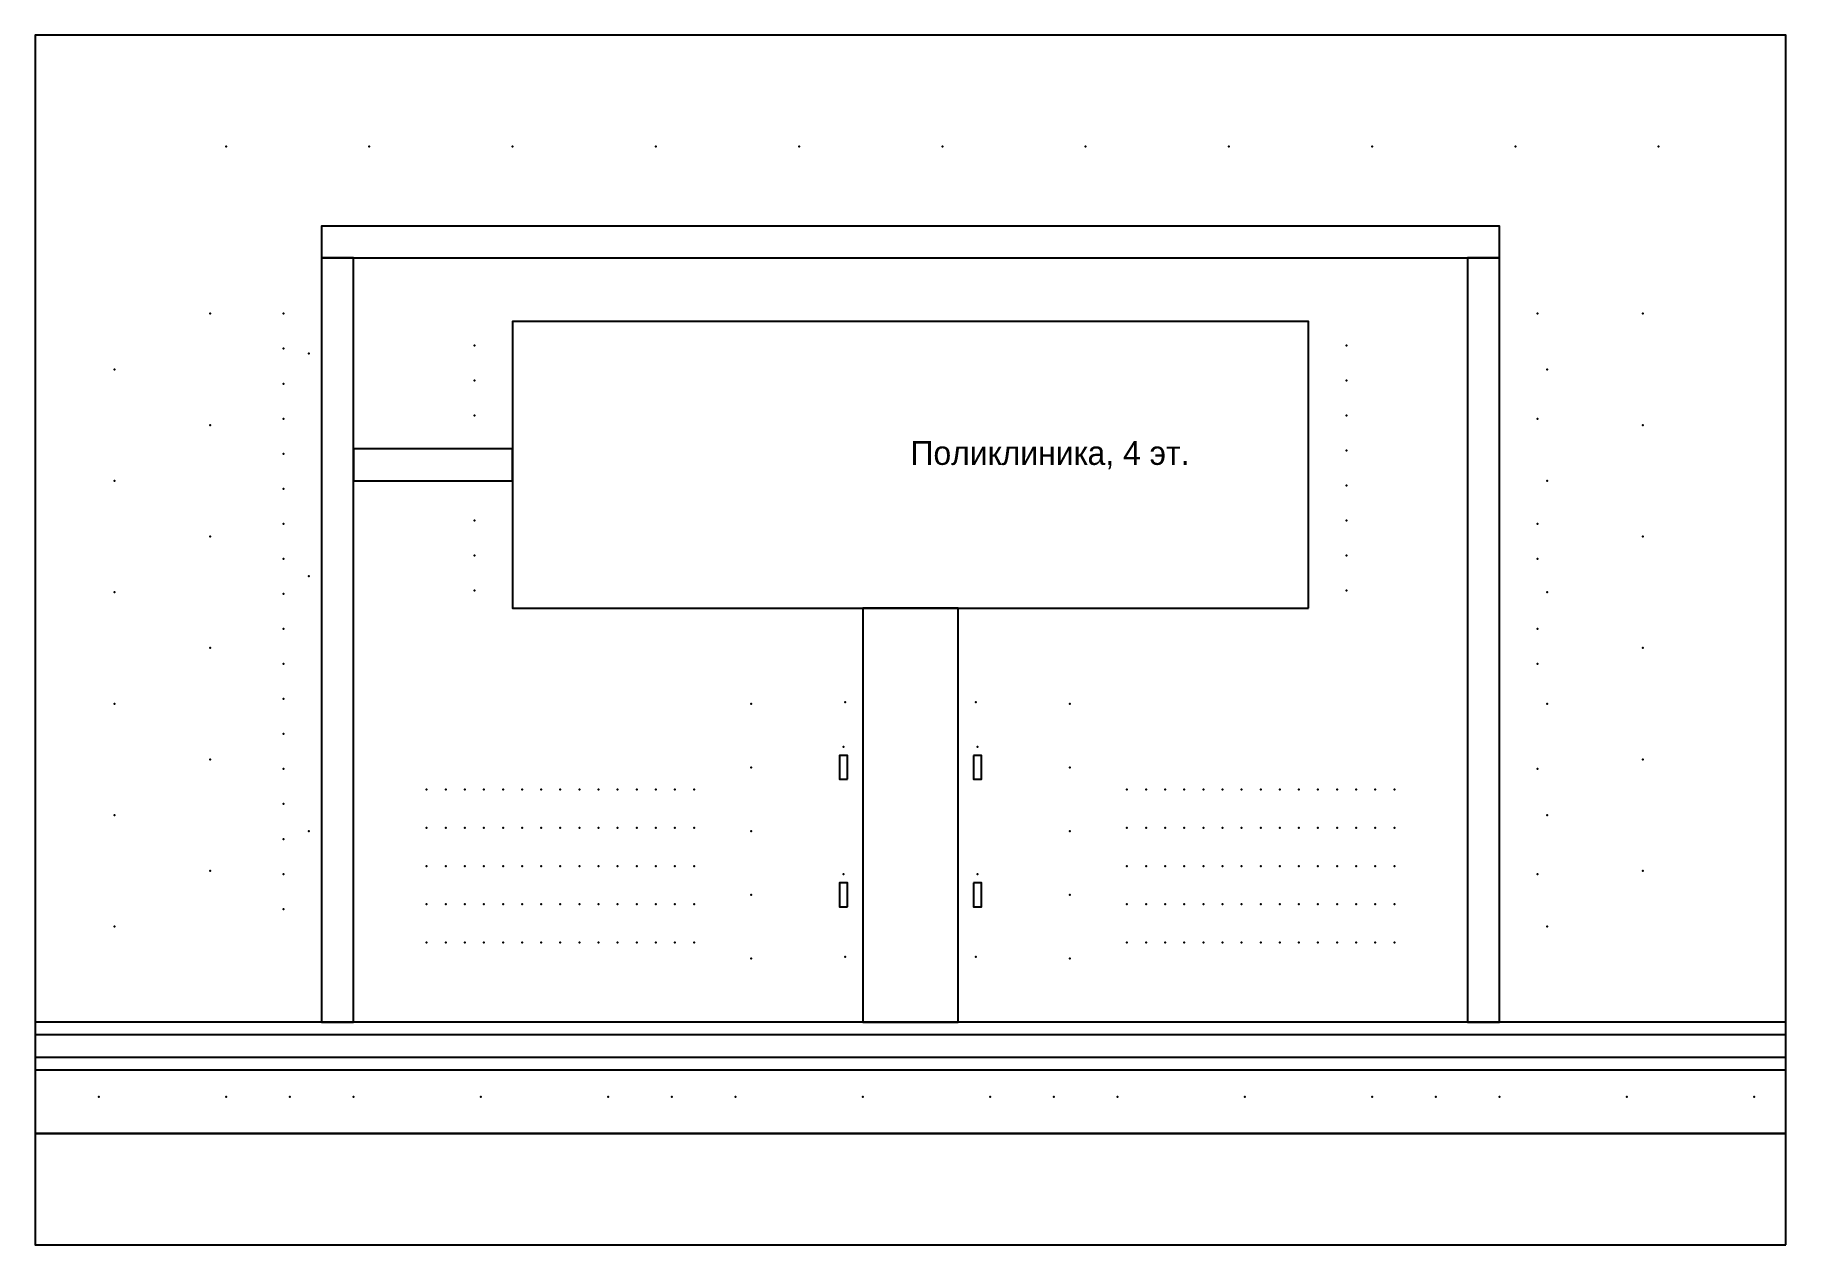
# Model space of a CAD drawing. Header units: metres. Extents: x 0 to 110, y 0 to 76.
import ezdxf

# ---------------------------------------------------------------- set-up
doc = ezdxf.new("R2010")
doc.units = ezdxf.units.M
for name, color, linetype in [('BENCH', 30, 'Continuous'), ('BUILDINGS_FOOTPRINT', 1, 'Continuous'), ('CURB', 9, 'Continuous'), ('ENTRANCE', 2, 'Continuous'), ('GRASS', 84, 'Continuous'), ('LABELS', 7, 'Continuous'), ('LAMPS', 2, 'Continuous'), ('PATH_BACK', 9, 'Continuous'), ('PATH_EAST', 9, 'Continuous'), ('PATH_MAIN', 9, 'Continuous'), ('PATH_SIDEWALK', 9, 'Continuous'), ('PATH_STAFF', 9, 'Continuous'), ('PATH_WEST', 9, 'Continuous'), ('ROAD_STREET', 9, 'Continuous'), ('TERRITORY_BOUNDARY', 8, 'Continuous'), ('URN', 2, 'Continuous'), ('WATER_SUPPLY', 9, 'Continuous'), ('КЛЕН ОСТРОЛИСТНЫЙ', 3, 'Continuous'), ('ЛИПА МЕЛКОЛИСТНАЯ', 3, 'Continuous'), ('СИРЕНЬ ОБЫКНОВЕННАЯ', 3, 'Continuous'), ('СПИРЕЯ СЕРАЯ', 3, 'Continuous'), ('СПИРЕЯ ЯПОНСКАЯ', 3, 'Continuous'), ('ТУЯ ЗАПАДНАЯ', 3, 'Continuous')]:
    doc.layers.add(name, color=color, linetype=linetype)

# ---------------------------------------------------------------- blocks, each defined once
blk = doc.blocks.new('BENCH_BLOCK')
blk.add_lwpolyline([(-0.75, -0.25), (0.75, -0.25), (0.75, 0.25), (-0.75, 0.25)], close=True)

msp = doc.modelspace()

# ---------------------------------------------------------------- linework, layer by layer
at = {"layer": 'BUILDINGS_FOOTPRINT'}
msp.add_lwpolyline([(80, 40), (80, 58), (30, 58), (30, 40)], close=True, dxfattribs=at)
at = {"layer": 'CURB'}
for points in [[(0, 11), (110, 11)], [(0, 7), (110, 7)]]:
    msp.add_lwpolyline(points, dxfattribs=at)
at = {"layer": 'ENTRANCE'}
for p in [(30, 49), (55, 40)]:
    msp.add_point(p, dxfattribs=at)
at = {"layer": 'GRASS'}
msp.add_lwpolyline([(110, 0), (110, 76), (0, 76), (0, 0)], close=True, dxfattribs=at)
at = {"layer": 'LAMPS'}
for p in [(17.2, 56), (17.2, 42), (50.9, 34.1), (59.1, 34.1), (17.2, 26), (50.9, 18.1), (59.1, 18.1), (16, 9.3), (40, 9.3), (64, 9.3), (88, 9.3)]:
    msp.add_point(p, dxfattribs=at)
at = {"layer": 'PATH_BACK'}
msp.add_lwpolyline([(92, 62), (92, 64), (18, 64), (18, 62)], close=True, dxfattribs=at)
at = {"layer": 'PATH_EAST'}
msp.add_lwpolyline([(92, 14), (92, 62), (90, 62), (90, 14)], close=True, dxfattribs=at)
at = {"layer": 'PATH_MAIN'}
msp.add_lwpolyline([(58, 14), (58, 40), (52, 40), (52, 14)], close=True, dxfattribs=at)
at = {"layer": 'PATH_SIDEWALK'}
msp.add_lwpolyline([(110, 11), (110, 14), (0, 14), (0, 11)], close=True, dxfattribs=at)
at = {"layer": 'PATH_STAFF'}
msp.add_lwpolyline([(30, 48), (30, 50), (20, 50), (20, 48)], close=True, dxfattribs=at)
at = {"layer": 'PATH_WEST'}
msp.add_lwpolyline([(20, 14), (20, 62), (18, 62), (18, 14)], close=True, dxfattribs=at)
at = {"layer": 'ROAD_STREET'}
msp.add_lwpolyline([(110, 0), (110, 7), (0, 7), (0, 0)], close=True, dxfattribs=at)
at = {"layer": 'TERRITORY_BOUNDARY'}
msp.add_lwpolyline([(110, 0), (110, 76), (0, 76), (0, 0)], close=True, dxfattribs=at)
at = {"layer": 'URN'}
for p in [(50.8, 31.3), (59.2, 31.3), (50.8, 23.3), (59.2, 23.3)]:
    msp.add_point(p, dxfattribs=at)
at = {"layer": 'WATER_SUPPLY'}
msp.add_lwpolyline([(110, 11.8), (110, 13.2), (0, 13.2), (0, 11.8)], close=True, dxfattribs=at)
at = {"layer": 'КЛЕН ОСТРОЛИСТНЫЙ'}
for p in [(5, 55), (95, 55), (11, 51.5), (101, 51.5), (5, 41), (95, 41), (11, 37.5), (101, 37.5), (5, 27), (95, 27), (11, 23.5), (101, 23.5), (4, 9.3), (12, 9.3), (20, 9.3), (28, 9.3), (36, 9.3), (44, 9.3), (52, 9.3), (60, 9.3), (68, 9.3), (76, 9.3), (84, 9.3), (92, 9.3), (100, 9.3), (108, 9.3)]:
    msp.add_point(p, dxfattribs=at)
at = {"layer": 'ЛИПА МЕЛКОЛИСТНАЯ'}
for p in [(12, 69), (21, 69), (30, 69), (39, 69), (48, 69), (57, 69), (66, 69), (75, 69), (84, 69), (93, 69), (102, 69), (11, 58.5), (101, 58.5), (5, 48), (95, 48), (11, 44.5), (101, 44.5), (5, 34), (95, 34), (11, 30.5), (101, 30.5), (5, 20), (95, 20)]:
    msp.add_point(p, dxfattribs=at)
at = {"layer": 'СИРЕНЬ ОБЫКНОВЕННАЯ'}
for p in [(15.6, 58.5), (94.4, 58.5), (15.6, 56.3), (15.6, 54.1), (15.6, 51.9), (94.4, 51.9), (15.6, 49.7), (15.6, 47.5), (15.6, 45.3), (94.4, 45.3), (15.6, 43.1), (94.4, 43.1), (15.6, 40.9), (15.6, 38.7), (94.4, 38.7), (15.6, 36.5), (94.4, 36.5), (15.6, 34.3), (15.6, 32.1), (15.6, 29.9), (94.4, 29.9), (15.6, 27.7), (15.6, 25.5), (15.6, 23.3), (94.4, 23.3), (15.6, 21.1)]:
    msp.add_point(p, dxfattribs=at)
at = {"layer": 'СПИРЕЯ СЕРАЯ'}
for p in [(27.6, 56.5), (82.4, 56.5), (27.6, 54.3), (82.4, 54.3), (27.6, 52.1), (82.4, 52.1), (82.4, 49.9), (82.4, 47.7), (27.6, 45.5), (82.4, 45.5), (27.6, 43.3), (82.4, 43.3), (27.6, 41.1), (82.4, 41.1)]:
    msp.add_point(p, dxfattribs=at)
at = {"layer": 'СПИРЕЯ ЯПОНСКАЯ'}
for p in [(24.6, 28.6), (25.8, 28.6), (27, 28.6), (28.2, 28.6), (29.4, 28.6), (30.6, 28.6), (31.8, 28.6), (33, 28.6), (34.2, 28.6), (35.4, 28.6), (36.6, 28.6), (37.8, 28.6), (39, 28.6), (40.2, 28.6), (41.4, 28.6), (68.6, 28.6), (69.8, 28.6), (71, 28.6), (72.2, 28.6), (73.4, 28.6), (74.6, 28.6), (75.8, 28.6), (77, 28.6), (78.2, 28.6), (79.4, 28.6), (80.6, 28.6), (81.8, 28.6), (83, 28.6), (84.2, 28.6), (85.4, 28.6), (24.6, 26.2), (25.8, 26.2), (27, 26.2), (28.2, 26.2), (29.4, 26.2), (30.6, 26.2), (31.8, 26.2), (33, 26.2), (34.2, 26.2), (35.4, 26.2), (36.6, 26.2), (37.8, 26.2), (39, 26.2), (40.2, 26.2), (41.4, 26.2), (68.6, 26.2), (69.8, 26.2), (71, 26.2), (72.2, 26.2), (73.4, 26.2), (74.6, 26.2), (75.8, 26.2), (77, 26.2), (78.2, 26.2), (79.4, 26.2), (80.6, 26.2), (81.8, 26.2), (83, 26.2), (84.2, 26.2), (85.4, 26.2), (24.6, 23.8), (25.8, 23.8), (27, 23.8), (28.2, 23.8), (29.4, 23.8), (30.6, 23.8), (31.8, 23.8), (33, 23.8), (34.2, 23.8), (35.4, 23.8), (36.6, 23.8), (37.8, 23.8), (39, 23.8), (40.2, 23.8), (41.4, 23.8), (68.6, 23.8), (69.8, 23.8), (71, 23.8), (72.2, 23.8), (73.4, 23.8), (74.6, 23.8), (75.8, 23.8), (77, 23.8), (78.2, 23.8), (79.4, 23.8), (80.6, 23.8), (81.8, 23.8), (83, 23.8), (84.2, 23.8), (85.4, 23.8), (24.6, 21.4), (25.8, 21.4), (27, 21.4), (28.2, 21.4), (29.4, 21.4), (30.6, 21.4), (31.8, 21.4), (33, 21.4), (34.2, 21.4), (35.4, 21.4), (36.6, 21.4), (37.8, 21.4), (39, 21.4), (40.2, 21.4), (41.4, 21.4), (68.6, 21.4), (69.8, 21.4), (71, 21.4), (72.2, 21.4), (73.4, 21.4), (74.6, 21.4), (75.8, 21.4), (77, 21.4), (78.2, 21.4), (79.4, 21.4), (80.6, 21.4), (81.8, 21.4), (83, 21.4), (84.2, 21.4), (85.4, 21.4), (24.6, 19), (25.8, 19), (27, 19), (28.2, 19), (29.4, 19), (30.6, 19), (31.8, 19), (33, 19), (34.2, 19), (35.4, 19), (36.6, 19), (37.8, 19), (39, 19), (40.2, 19), (41.4, 19), (68.6, 19), (69.8, 19), (71, 19), (72.2, 19), (73.4, 19), (74.6, 19), (75.8, 19), (77, 19), (78.2, 19), (79.4, 19), (80.6, 19), (81.8, 19), (83, 19), (84.2, 19), (85.4, 19)]:
    msp.add_point(p, dxfattribs=at)
at = {"layer": 'ТУЯ ЗАПАДНАЯ'}
for p in [(45, 34), (65, 34), (45, 30), (65, 30), (45, 26), (65, 26), (45, 22), (65, 22), (45, 18), (65, 18)]:
    msp.add_point(p, dxfattribs=at)

# ---------------------------------------------------------------- block references
at = {"layer": 'BENCH'}
for p, rotation in [((50.8, 30), 90), ((59.2, 30), 270), ((50.8, 22), 90), ((59.2, 22), 270)]:
    msp.add_blockref('BENCH_BLOCK', p, dxfattribs=dict(at, rotation=rotation))

# ---------------------------------------------------------------- texts
at = {"layer": 'LABELS'}
msp.add_text('Поликлиника, 4 эт.', height=1.5, dxfattribs=at).set_placement((55, 49))

doc.saveas('drawing.dxf')
